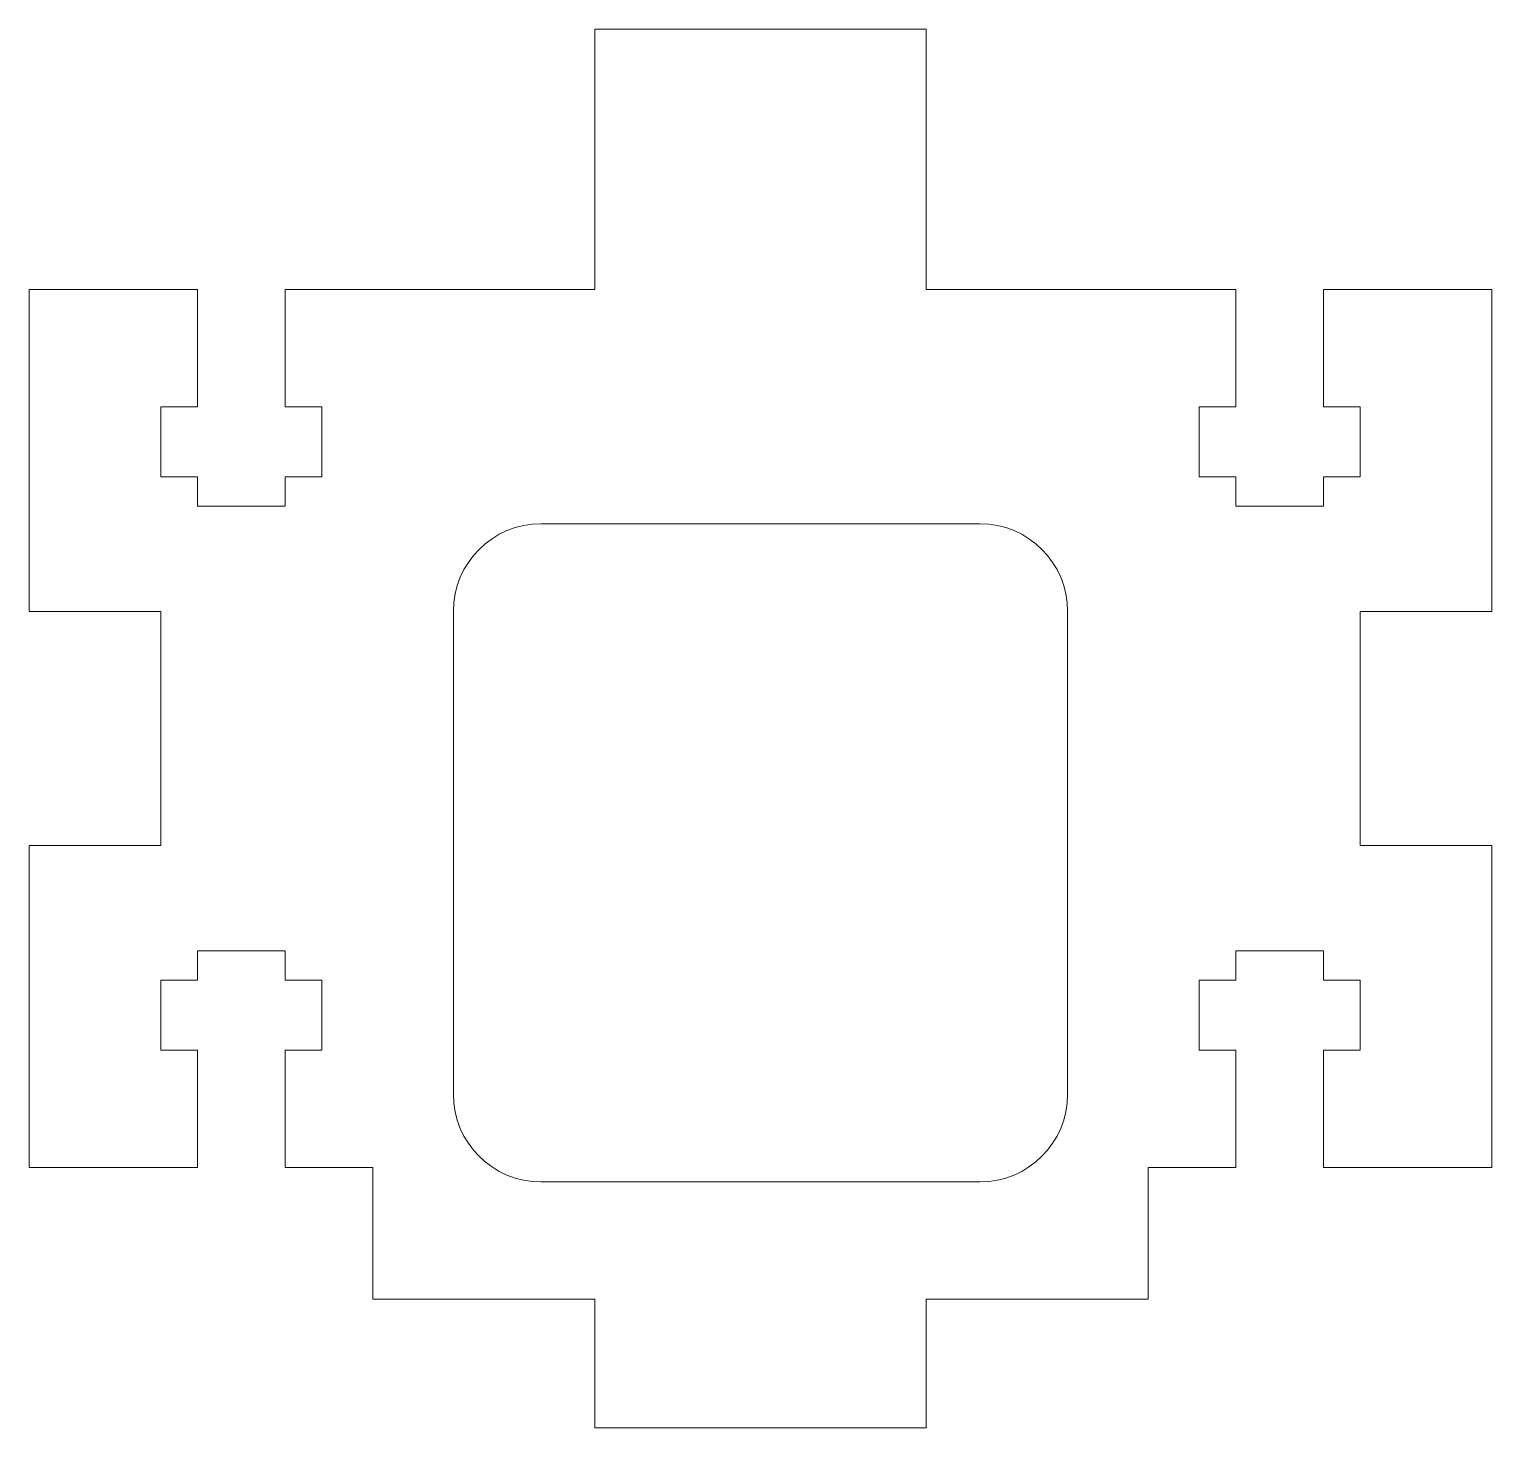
# Model space of a CAD drawing. Header units: millimetres. Extents: x -25 to 25, y -23.9 to 23.9.
import ezdxf

# ---------------------------------------------------------------- set-up
doc = ezdxf.new("R2010")
doc.units = ezdxf.units.MM
doc.layers.get('0').update_dxf_attribs({"linetype": 'CONTINUOUS', "lineweight": 0, "true_color": 0x000000})

msp = doc.modelspace()

# ---------------------------------------------------------------- linework, layer by layer
for p, q in [((-5.666, 23.9), (-5.666, 15)), ((-5.666, 23.9), (5.666, 23.9)), ((5.666, 23.9), (5.666, 15)), ((-25, 15), (-19.25, 15)), ((-25, 15), (-25, 4)), ((-19.25, 15), (-19.25, 11)), ((-16.25, 15), (-5.666, 15)), ((-16.25, 15), (-16.25, 11)), ((5.666, 15), (16.25, 15)), ((16.25, 15), (16.25, 11)), ((19.25, 15), (25, 15)), ((19.25, 15), (19.25, 11)), ((25, 15), (25, 5)), ((25, 15), (25, 4)), ((-20.5, 11), (-20.5, 8.6)), ((-20.5, 11), (-19.25, 11)), ((-16.25, 11), (-15, 11)), ((-15, 11), (-15, 8.6)), ((15, 11), (15, 8.6)), ((15, 11), (16.25, 11)), ((19.25, 11), (20.5, 11)), ((20.5, 11), (20.5, 8.6)), ((-20.5, 8.6), (-19.25, 8.6)), ((-19.25, 8.6), (-19.25, 7.6)), ((-16.25, 8.6), (-15, 8.6)), ((-16.25, 8.6), (-16.25, 7.6)), ((15, 8.6), (16.25, 8.6)), ((16.25, 8.6), (16.25, 7.6)), ((19.25, 8.6), (20.5, 8.6)), ((19.25, 8.6), (19.25, 7.6)), ((-19.25, 7.6), (-16.25, 7.6)), ((16.25, 7.6), (19.25, 7.6)), ((-7.5, 7), (7.5, 7)), ((-20.5, 4), (-25, 4)), ((-20.5, 4), (-20.5, -4)), ((-10.5, -12.5), (-10.5, 4)), ((10.5, 4), (10.5, -12.5)), ((20.5, 4), (25, 4)), ((20.5, 4), (20.5, -4)), ((-20.5, -4), (-25, -4)), ((-25, -4), (-25, -15)), ((20.5, -4), (25, -4)), ((25, -4), (25, -15)), ((-19.25, -7.6), (-16.25, -7.6)), ((-19.25, -7.6), (-19.25, -8.6)), ((-16.25, -7.6), (-16.25, -8.6)), ((16.25, -7.6), (19.25, -7.6)), ((16.25, -7.6), (16.25, -8.6)), ((19.25, -7.6), (19.25, -8.6)), ((-20.5, -8.6), (-20.5, -11)), ((-20.5, -8.6), (-19.25, -8.6)), ((-16.25, -8.6), (-15, -8.6)), ((-15, -8.6), (-15, -11)), ((15, -8.6), (15, -11)), ((15, -8.6), (16.25, -8.6)), ((19.25, -8.6), (20.5, -8.6)), ((20.5, -8.6), (20.5, -11)), ((-20.5, -11), (-19.25, -11)), ((-19.25, -11), (-19.25, -15)), ((-16.25, -11), (-15, -11)), ((-16.25, -11), (-16.25, -15)), ((15, -11), (16.25, -11)), ((16.25, -11), (16.25, -15)), ((19.25, -11), (20.5, -11)), ((19.25, -11), (19.25, -15)), ((-25, -15), (-19.25, -15)), ((-16.25, -15), (-13.25, -15)), ((-13.25, -15), (-13.25, -19.5)), ((13.25, -15), (13.25, -19.5)), ((13.25, -15), (16.25, -15)), ((19.25, -15), (25, -15)), ((7.5, -15.5), (-7.5, -15.5)), ((-13.25, -19.5), (-5.666, -19.5)), ((-5.666, -19.5), (-5.666, -23.9)), ((5.666, -19.5), (5.666, -23.9)), ((5.666, -19.5), (13.25, -19.5)), ((-5.666, -23.9), (5.666, -23.9))]:
    msp.add_line(p, q)
for centre, start, end in [((-7.5, 4), 90, 180), ((7.5, 4), 0, 90), ((-7.5, -12.5), 180, 270), ((7.5, -12.5), 270, 0)]:
    msp.add_arc(centre, 3, start, end)

doc.saveas('drawing.dxf')
